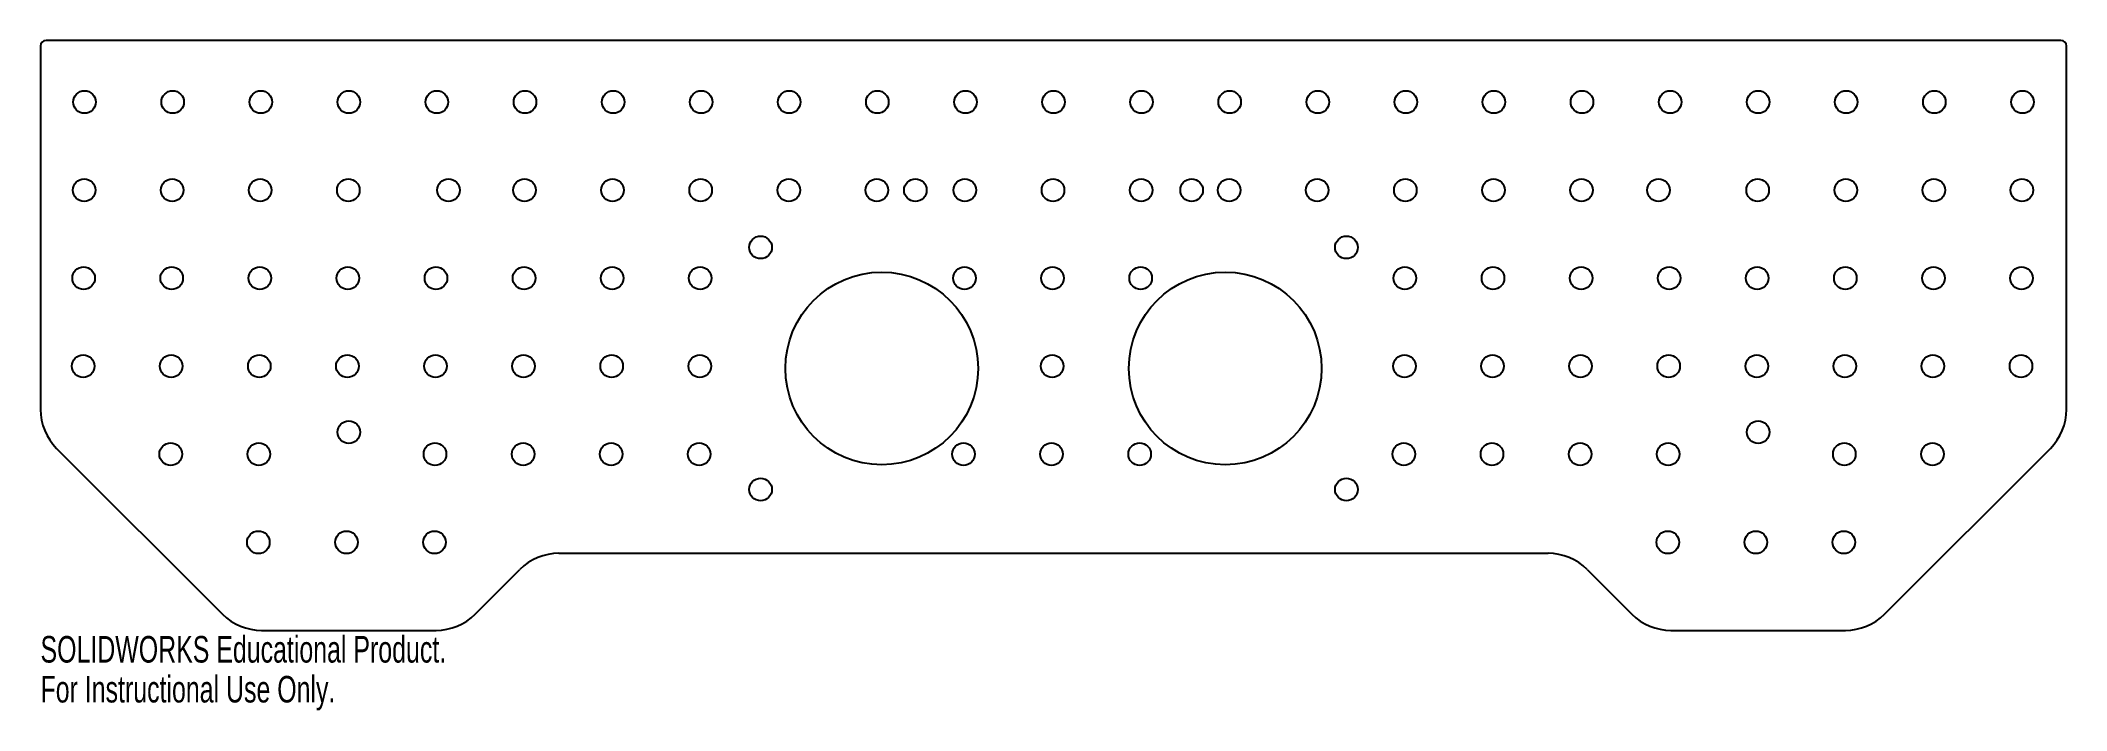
# Model space of a CAD drawing. Header units: millimetres. Extents: x -184 to 184, y -62 to 60.
import ezdxf

# ---------------------------------------------------------------- set-up
doc = ezdxf.new("R2010")
doc.units = ezdxf.units.MM
doc.styles.add('SLDTEXTSTYLE0', font='TXT', dxfattribs={"width": 0.7})

msp = doc.modelspace()

# ---------------------------------------------------------------- linework, layer by layer
at = {"color": 7, "linetype": 'Continuous', "lineweight": 25}
for p, q in [((183, 59.59), (-183, 59.59)), ((-184, 58.59), (-184, -7.45)), ((184, -7.45), (184, 58.59)), ((-181.07, -14.52), (-150.93, -44.66)), ((150.93, -44.66), (181.07, -14.52)), ((-105.07, -44.66), (-96.93, -36.52)), ((-89.86, -33.59), (89.86, -33.59)), ((96.93, -36.52), (105.07, -44.66)), ((-143.86, -47.59), (-112.14, -47.59)), ((112.14, -47.59), (143.86, -47.59))]:
    msp.add_line(p, q, dxfattribs=at)
for centre, radius in [((-176, 48.41), 2.05), ((-160, 48.41), 2.05), ((-144, 48.41), 2.05), ((-128, 48.41), 2.05), ((-112, 48.41), 2.05), ((-96, 48.41), 2.05), ((-80, 48.41), 2.05), ((-64, 48.41), 2.05), ((-48, 48.41), 2.05), ((-32, 48.41), 2.05), ((-16, 48.41), 2.05), ((0, 48.41), 2.05), ((16, 48.41), 2.05), ((32, 48.41), 2.05), ((48, 48.41), 2.05), ((64, 48.41), 2.05), ((80, 48.41), 2.05), ((96, 48.41), 2.05), ((112, 48.41), 2.05), ((128, 48.41), 2.05), ((144, 48.41), 2.05), ((160, 48.41), 2.05), ((176, 48.41), 2.05), ((-176.09, 32.41), 2.05), ((-160.09, 32.41), 2.05), ((-144.09, 32.41), 2.05), ((-128.09, 32.41), 2.05), ((-109.91, 32.41), 2.05), ((-96.09, 32.41), 2.05), ((-80.09, 32.41), 2.05), ((-64.09, 32.41), 2.05), ((-48.09, 32.41), 2.05), ((-32.09, 32.41), 2.05), ((-25.09, 32.41), 2.05), ((-16.09, 32.41), 2.05), ((-0.09, 32.41), 2.05), ((15.91, 32.41), 2.05), ((25.09, 32.41), 2.05), ((31.91, 32.41), 2.05), ((47.91, 32.41), 2.05), ((63.91, 32.41), 2.05), ((79.91, 32.41), 2.05), ((95.91, 32.41), 2.05), ((109.91, 32.41), 2.05), ((127.91, 32.41), 2.05), ((143.91, 32.41), 2.05), ((159.91, 32.41), 2.05), ((175.91, 32.41), 2.05), ((-53.2, 22), 2.05), ((53.2, 22), 2.05), ((-176.17, 16.41), 2.05), ((-160.17, 16.41), 2.05), ((-144.17, 16.41), 2.05), ((-128.17, 16.41), 2.05), ((-112.17, 16.41), 2.05), ((-96.17, 16.41), 2.05), ((-80.17, 16.41), 2.05), ((-64.17, 16.41), 2.05), ((-16.17, 16.41), 2.05), ((-0.17, 16.41), 2.05), ((15.83, 16.41), 2.05), ((63.83, 16.41), 2.05), ((79.83, 16.41), 2.05), ((95.83, 16.41), 2.05), ((111.83, 16.41), 2.05), ((127.83, 16.41), 2.05), ((143.83, 16.41), 2.05), ((159.83, 16.41), 2.05), ((175.83, 16.41), 2.05), ((-31.2, 0), 17.5), ((31.2, 0), 17.5), ((-176.26, 0.41), 2.05), ((-160.26, 0.41), 2.05), ((-144.26, 0.41), 2.05), ((-128.26, 0.41), 2.05), ((-112.26, 0.41), 2.05), ((-96.26, 0.41), 2.05), ((-80.26, 0.41), 2.05), ((-64.26, 0.41), 2.05), ((-0.26, 0.41), 2.05), ((63.74, 0.41), 2.05), ((79.74, 0.41), 2.05), ((95.74, 0.41), 2.05), ((111.74, 0.41), 2.05), ((127.74, 0.41), 2.05), ((143.74, 0.41), 2.05), ((159.74, 0.41), 2.05), ((175.74, 0.41), 2.05), ((-128, -11.59), 2.05), ((128, -11.59), 2.05), ((-160.35, -15.59), 2.05), ((-144.35, -15.59), 2.05), ((-112.35, -15.59), 2.05), ((-96.35, -15.59), 2.05), ((-80.35, -15.59), 2.05), ((-64.35, -15.59), 2.05), ((-16.35, -15.59), 2.05), ((-0.35, -15.59), 2.05), ((15.65, -15.59), 2.05), ((63.65, -15.59), 2.05), ((79.65, -15.59), 2.05), ((95.65, -15.59), 2.05), ((111.65, -15.59), 2.05), ((143.65, -15.59), 2.05), ((159.65, -15.59), 2.05), ((-53.2, -22), 2.05), ((53.2, -22), 2.05), ((-144.43, -31.59), 2.05), ((-128.43, -31.59), 2.05), ((-112.43, -31.59), 2.05), ((111.57, -31.59), 2.05), ((127.57, -31.59), 2.05), ((143.57, -31.59), 2.05)]:
    msp.add_circle(centre, radius, dxfattribs=at)
for centre, radius, start, end in [((-183, 58.59), 1, 90, 180), ((183, 58.59), 1, 0, 90), ((-174, -7.45), 10, 180, 225), ((174, -7.45), 10, 315, 0), ((-89.86, -43.59), 10, 90, 135), ((89.86, -43.59), 10, 45, 90), ((-143.86, -37.59), 10, 225, 270), ((-112.14, -37.59), 10, 270, 315), ((112.14, -37.59), 10, 225, 270), ((143.86, -37.59), 10, 270, 315)]:
    msp.add_arc(centre, radius, start, end, dxfattribs=at)

# ---------------------------------------------------------------- texts
at = {"color": 7, "linetype": 'Continuous', "char_height": 4.8336, "attachment_point": 1, "style": 'SLDTEXTSTYLE0'}
for s, insert in [('SOLIDWORKS Educational Product.', (-184, -48.61)), ('For Instructional Use Only.', (-184, -55.86))]:
    msp.add_mtext(s, dxfattribs=dict(at, insert=insert))

doc.saveas('drawing.dxf')
